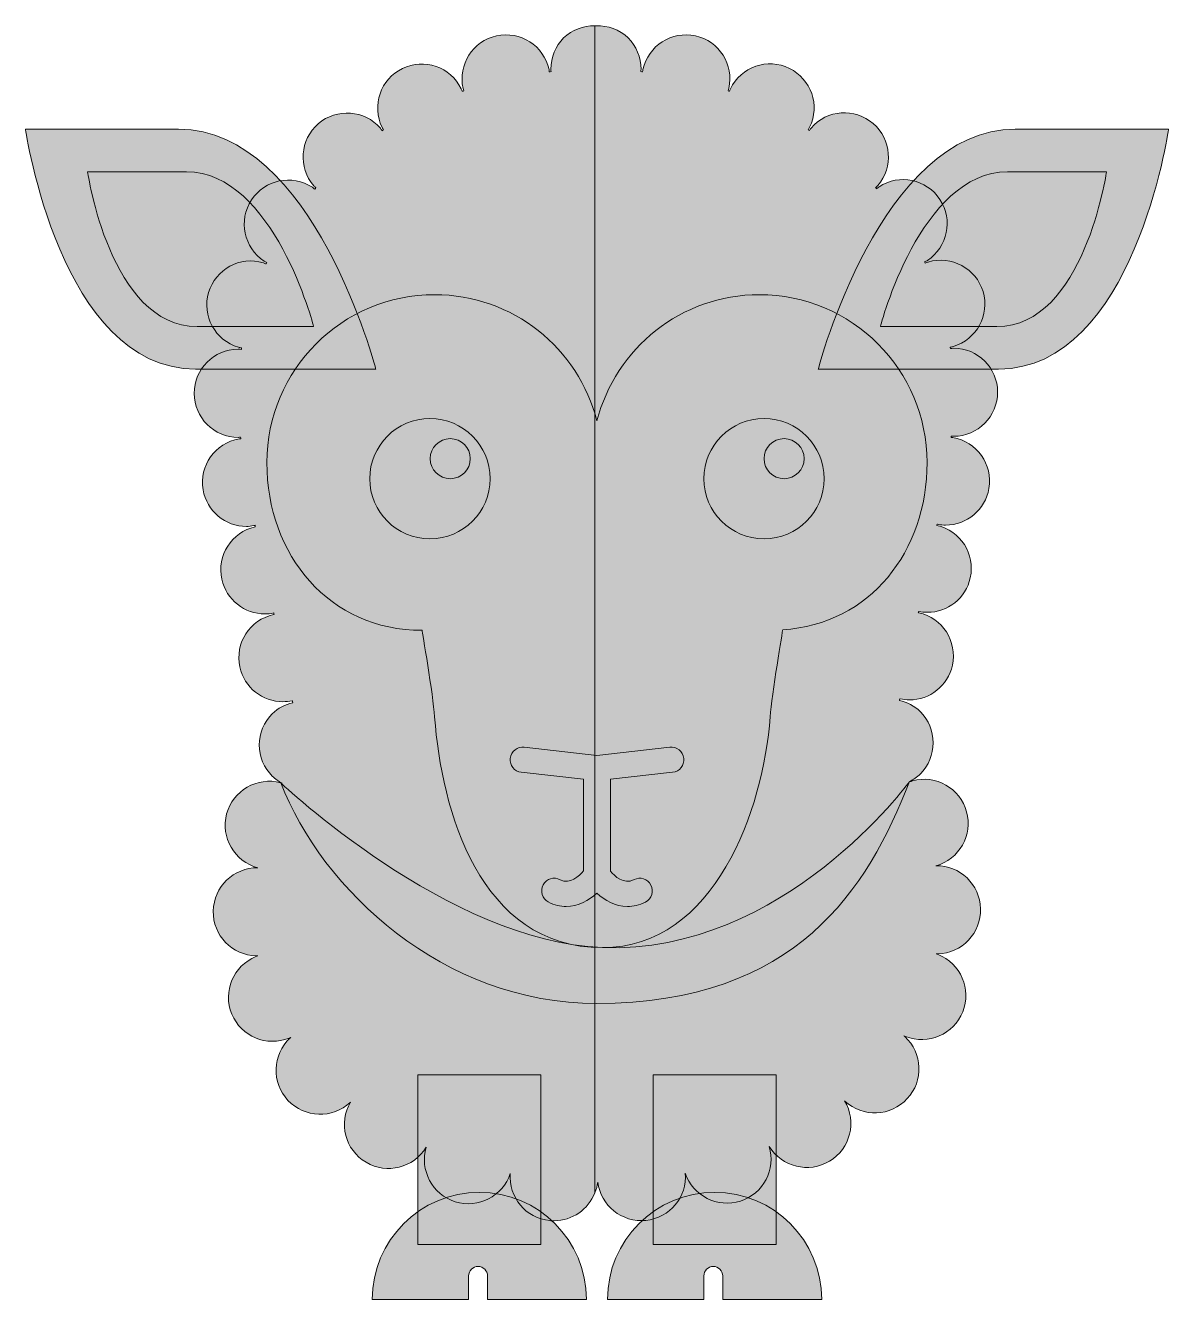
# Model space of a CAD drawing. Header units: inches. Extents: x -103 to 185, y -194 to -5.
# Drawn here: x -102.6 to -1.7, y -192.2 to -79.8 of the extents above; entities that cross this region are included whole.
import ezdxf

# ---------------------------------------------------------------- set-up
doc = ezdxf.new("R2010")
doc.units = ezdxf.units.IN
doc.header["$MEASUREMENT"] = 0
doc.layers.add('Layer 1', color=7, linetype='Continuous')

# ---------------------------------------------------------------- blocks, each defined once
blk = doc.blocks.new('block 41')
at = {"layer": 'Layer 1', "true_color": 0xf5e8e4}
h = blk.add_hatch(color=7, dxfattribs=at)
h.dxf.hatch_style = 2
edge = h.paths.add_edge_path()
edge.add_spline(control_points=[(-102.57, -88.96), (-102.57, -88.96), (-99.49, -110.12), (-87.57, -110.12), (-75.66, -110.12), (-71.65, -110.12), (-71.65, -110.12), (-71.65, -110.12), (-77.13, -88.96), (-89.05, -88.96), (-100.97, -88.96), (-102.57, -88.96), (-102.57, -88.96)], knot_values=[0, 0, 0, 0, 1, 1, 1, 2, 2, 2, 3, 3, 3, 4, 4, 4, 4], degree=3, periodic=1)
at = {"layer": 'Layer 1', "lineweight": 0}
blk.add_open_spline([(-102.57, -88.96), (-102.57, -88.96), (-99.49, -110.12), (-87.57, -110.12), (-75.66, -110.12), (-71.65, -110.12), (-71.65, -110.12), (-71.65, -110.12), (-77.13, -88.96), (-89.05, -88.96), (-100.97, -88.96), (-102.57, -88.96), (-102.57, -88.96)], degree=3, knots=[0, 0, 0, 0, 1, 1, 1, 2, 2, 2, 3, 3, 3, 4, 4, 4, 4], dxfattribs=at)
blk = doc.blocks.new('block 40')
at = {"layer": 'Layer 1'}
blk.add_blockref('block 41', (0, 0), dxfattribs=at)
blk = doc.blocks.new('block 43')
at = {"layer": 'Layer 1', "true_color": 0xd86c79}
h = blk.add_hatch(color=243, dxfattribs=at)
h.dxf.hatch_style = 2
edge = h.paths.add_edge_path()
edge.add_spline(control_points=[(-97.09, -92.71), (-97.09, -92.71), (-95.11, -106.37), (-87.41, -106.37), (-79.72, -106.37), (-77.13, -106.37), (-77.13, -106.37), (-77.13, -106.37), (-80.67, -92.71), (-88.36, -92.71), (-96.06, -92.71), (-97.09, -92.71), (-97.09, -92.71)], knot_values=[0, 0, 0, 0, 1, 1, 1, 2, 2, 2, 3, 3, 3, 4, 4, 4, 4], degree=3, periodic=1)
at = {"layer": 'Layer 1', "lineweight": 0}
blk.add_open_spline([(-97.09, -92.71), (-97.09, -92.71), (-95.11, -106.37), (-87.41, -106.37), (-79.72, -106.37), (-77.13, -106.37), (-77.13, -106.37), (-77.13, -106.37), (-80.67, -92.71), (-88.36, -92.71), (-96.06, -92.71), (-97.09, -92.71), (-97.09, -92.71)], degree=3, knots=[0, 0, 0, 0, 1, 1, 1, 2, 2, 2, 3, 3, 3, 4, 4, 4, 4], dxfattribs=at)
blk = doc.blocks.new('block 42')
at = {"layer": 'Layer 1'}
blk.add_blockref('block 43', (0, 0), dxfattribs=at)
blk = doc.blocks.new('block 39')
at = {"layer": 'Layer 1'}
for name in ['block 40', 'block 42']:
    blk.add_blockref(name, (0, 0), dxfattribs=at)
blk = doc.blocks.new('block 46')
at = {"layer": 'Layer 1', "true_color": 0xf5e8e4}
h = blk.add_hatch(color=7, dxfattribs=at)
h.dxf.hatch_style = 2
edge = h.paths.add_edge_path()
edge.add_spline(control_points=[(-1.66, -88.96), (-1.66, -88.96), (-4.74, -110.12), (-16.66, -110.12), (-28.58, -110.12), (-32.58, -110.12), (-32.58, -110.12), (-32.58, -110.12), (-27.11, -88.96), (-15.19, -88.96), (-3.27, -88.96), (-1.66, -88.96), (-1.66, -88.96)], knot_values=[0, 0, 0, 0, 1, 1, 1, 2, 2, 2, 3, 3, 3, 4, 4, 4, 4], degree=3, periodic=1)
at = {"layer": 'Layer 1', "lineweight": 0}
blk.add_open_spline([(-1.66, -88.96), (-1.66, -88.96), (-4.74, -110.12), (-16.66, -110.12), (-28.58, -110.12), (-32.58, -110.12), (-32.58, -110.12), (-32.58, -110.12), (-27.11, -88.96), (-15.19, -88.96), (-3.27, -88.96), (-1.66, -88.96), (-1.66, -88.96)], degree=3, knots=[0, 0, 0, 0, 1, 1, 1, 2, 2, 2, 3, 3, 3, 4, 4, 4, 4], dxfattribs=at)
blk = doc.blocks.new('block 45')
at = {"layer": 'Layer 1'}
blk.add_blockref('block 46', (0, 0), dxfattribs=at)
blk = doc.blocks.new('block 48')
at = {"layer": 'Layer 1', "true_color": 0xd86c79}
h = blk.add_hatch(color=243, dxfattribs=at)
h.dxf.hatch_style = 2
edge = h.paths.add_edge_path()
edge.add_spline(control_points=[(-7.14, -92.71), (-7.14, -92.71), (-9.13, -106.37), (-16.82, -106.37), (-24.52, -106.37), (-27.1, -106.37), (-27.1, -106.37), (-27.1, -106.37), (-23.57, -92.71), (-15.87, -92.71), (-8.18, -92.71), (-7.14, -92.71), (-7.14, -92.71)], knot_values=[0, 0, 0, 0, 1, 1, 1, 2, 2, 2, 3, 3, 3, 4, 4, 4, 4], degree=3, periodic=1)
at = {"layer": 'Layer 1', "lineweight": 0}
blk.add_open_spline([(-7.14, -92.71), (-7.14, -92.71), (-9.13, -106.37), (-16.82, -106.37), (-24.52, -106.37), (-27.1, -106.37), (-27.1, -106.37), (-27.1, -106.37), (-23.57, -92.71), (-15.87, -92.71), (-8.18, -92.71), (-7.14, -92.71), (-7.14, -92.71)], degree=3, knots=[0, 0, 0, 0, 1, 1, 1, 2, 2, 2, 3, 3, 3, 4, 4, 4, 4], dxfattribs=at)
blk = doc.blocks.new('block 47')
at = {"layer": 'Layer 1'}
blk.add_blockref('block 48', (0, 0), dxfattribs=at)
blk = doc.blocks.new('block 44')
at = {"layer": 'Layer 1'}
for name in ['block 45', 'block 47']:
    blk.add_blockref(name, (0, 0), dxfattribs=at)
blk = doc.blocks.new('block 38')
at = {"layer": 'Layer 1'}
for name in ['block 39', 'block 44']:
    blk.add_blockref(name, (0, 0), dxfattribs=at)
blk = doc.blocks.new('block 51')
at = {"layer": 'Layer 1', "true_color": 0xd2c5c1}
h = blk.add_hatch(color=9, dxfattribs=at)
h.dxf.hatch_style = 2
edge = h.paths.add_edge_path()
edge.add_spline(control_points=[(-55.06, -80.9), (-55.78, -81.62), (-56.19, -82.63), (-56.19, -83.65), (-56.19, -83.73), (-56.17, -83.8), (-56.17, -83.87), (-56.22, -83.88), (-56.27, -83.89), (-56.33, -83.89), (-56.34, -83.82), (-56.34, -83.75), (-56.35, -83.68), (-56.81, -81.58), (-58.89, -80.26), (-60.99, -80.72), (-63.09, -81.18), (-64.41, -83.25), (-63.94, -85.35), (-63.92, -85.43), (-63.89, -85.49), (-63.87, -85.56), (-63.92, -85.58), (-63.97, -85.6), (-64.02, -85.61), (-64.05, -85.54), (-64.07, -85.46), (-64.11, -85.39), (-65.04, -83.45), (-67.37, -82.65), (-69.29, -83.6), (-71.23, -84.53), (-72.02, -86.86), (-71.09, -88.8), (-71.05, -88.87), (-71.01, -88.94), (-70.97, -89.01), (-71.01, -89.04), (-71.04, -89.06), (-71.09, -89.09), (-71.14, -89.02), (-71.18, -88.94), (-71.24, -88.87), (-72.63, -87.25), (-75.09, -87.08), (-76.72, -88.47), (-78.34, -89.88), (-78.52, -92.33), (-77.12, -93.96), (-77.06, -94.03), (-76.99, -94.07), (-76.93, -94.14), (-76.96, -94.18), (-76.99, -94.22), (-77.03, -94.25), (-77.1, -94.2), (-77.16, -94.13), (-77.24, -94.08), (-79.04, -92.91), (-81.45, -93.4), (-82.62, -95.2), (-83.8, -97), (-83.29, -99.41), (-81.5, -100.59), (-81.42, -100.64), (-81.33, -100.68), (-81.25, -100.73), (-81.27, -100.77), (-81.29, -100.81), (-81.31, -100.85), (-81.4, -100.82), (-81.48, -100.77), (-81.57, -100.74), (-83.63, -100.13), (-85.79, -101.31), (-86.4, -103.37), (-87.01, -105.43), (-85.84, -107.58), (-83.77, -108.2), (-83.68, -108.22), (-83.59, -108.24), (-83.49, -108.26), (-83.5, -108.31), (-83.51, -108.35), (-83.51, -108.4), (-83.61, -108.39), (-83.7, -108.37), (-83.8, -108.37), (-85.95, -108.38), (-87.68, -110.13), (-87.67, -112.27), (-87.67, -114.41), (-85.93, -116.15), (-83.78, -116.15), (-83.78, -116.15), (-83.77, -116.15), (-83.77, -116.15), (-83.71, -116.15), (-83.64, -116.13), (-83.58, -116.13), (-83.57, -116.18), (-83.57, -116.22), (-83.56, -116.27), (-83.61, -116.28), (-83.66, -116.27), (-83.71, -116.28), (-85.83, -116.65), (-87.25, -118.66), (-86.89, -120.77), (-86.89, -120.77), (-86.89, -120.78), (-86.89, -120.78), (-86.56, -122.67), (-84.93, -124.01), (-83.06, -124.01), (-82.85, -124.01), (-82.63, -123.99), (-82.41, -123.94), (-82.37, -123.94), (-82.34, -123.92), (-82.3, -123.91), (-82.3, -123.96), (-82.29, -124), (-82.28, -124.05), (-84.37, -124.51), (-85.69, -126.58), (-85.24, -128.67), (-85.24, -128.67), (-85.23, -128.67), (-85.23, -128.67), (-84.84, -130.49), (-83.23, -131.73), (-81.44, -131.73), (-81.18, -131.73), (-80.92, -131.71), (-80.66, -131.65), (-80.65, -131.69), (-80.64, -131.74), (-80.63, -131.79), (-80.65, -131.79), (-80.66, -131.79), (-80.67, -131.79), (-82.77, -132.25), (-84.11, -134.31), (-83.64, -136.41), (-83.25, -138.24), (-81.64, -139.48), (-79.85, -139.48), (-79.57, -139.48), (-79.3, -139.44), (-79.02, -139.39), (-79.01, -139.39), (-79.01, -139.39), (-79, -139.39), (-78.99, -139.45), (-78.98, -139.51), (-78.97, -139.58), (-79.65, -139.73), (-80.29, -140.05), (-80.78, -140.54), (-81.52, -141.27), (-81.93, -142.28), (-81.93, -143.3), (-81.93, -144.32), (-81.52, -145.32), (-80.78, -146.04), (-80.52, -146.3), (-80.22, -146.51), (-79.9, -146.68), (-79.95, -146.67), (-79.99, -146.64), (-80.04, -146.63), (-82.12, -146.08), (-84.25, -147.32), (-84.81, -149.38), (-85.35, -151.46), (-84.13, -153.58), (-82.06, -154.14), (-84.2, -154.11), (-85.95, -155.81), (-85.99, -157.95), (-86.04, -160.09), (-84.33, -161.87), (-82.18, -161.91), (-82.15, -161.91), (-82.12, -161.91), (-82.07, -161.91), (-82.13, -161.93), (-82.18, -161.95), (-82.23, -161.97), (-84.22, -162.79), (-85.17, -165.05), (-84.36, -167.04), (-84.36, -167.04), (-84.35, -167.04), (-84.35, -167.04), (-83.54, -169.03), (-81.27, -169.97), (-79.29, -169.16), (-79.24, -169.15), (-79.2, -169.13), (-79.15, -169.11), (-79.18, -169.13), (-79.2, -169.15), (-79.22, -169.16), (-80.78, -170.64), (-80.86, -173.09), (-79.4, -174.66), (-77.93, -176.22), (-75.47, -176.3), (-73.9, -174.84), (-73.89, -174.83), (-73.88, -174.81), (-73.87, -174.81), (-74.97, -176.66), (-74.36, -179.03), (-72.5, -180.13), (-70.67, -181.22), (-68.29, -180.62), (-67.19, -178.79), (-67.8, -180.82), (-66.66, -182.98), (-64.63, -183.61), (-62.6, -184.24), (-60.44, -183.12), (-59.77, -181.11), (-59.94, -183.22), (-58.39, -185.08), (-56.28, -185.27), (-56.15, -185.29), (-56.02, -185.29), (-55.9, -185.29), (-54.3, -185.29), (-52.88, -184.28), (-52.31, -182.83), (-52.31, -182.83), (-52.31, -79.83), (-52.31, -79.83), (-53.32, -79.83), (-54.33, -80.18), (-55.06, -80.9)], knot_values=[0, 0, 0, 0, 1, 1, 1, 2, 2, 2, 3, 3, 3, 4, 4, 4, 5, 5, 5, 6, 6, 6, 7, 7, 7, 8, 8, 8, 9, 9, 9, 10, 10, 10, 11, 11, 11, 12, 12, 12, 13, 13, 13, 14, 14, 14, 15, 15, 15, 16, 16, 16, 17, 17, 17, 18, 18, 18, 19, 19, 19, 20, 20, 20, 21, 21, 21, 22, 22, 22, 23, 23, 23, 24, 24, 24, 25, 25, 25, 26, 26, 26, 27, 27, 27, 28, 28, 28, 29, 29, 29, 30, 30, 30, 31, 31, 31, 32, 32, 32, 33, 33, 33, 34, 34, 34, 35, 35, 35, 36, 36, 36, 37, 37, 37, 38, 38, 38, 39, 39, 39, 40, 40, 40, 41, 41, 41, 42, 42, 42, 43, 43, 43, 44, 44, 44, 45, 45, 45, 46, 46, 46, 47, 47, 47, 48, 48, 48, 49, 49, 49, 50, 50, 50, 51, 51, 51, 52, 52, 52, 53, 53, 53, 54, 54, 54, 55, 55, 55, 56, 56, 56, 57, 57, 57, 58, 58, 58, 59, 59, 59, 60, 60, 60, 61, 61, 61, 62, 62, 62, 63, 63, 63, 64, 64, 64, 65, 65, 65, 66, 66, 66, 67, 67, 67, 68, 68, 68, 69, 69, 69, 70, 70, 70, 71, 71, 71, 72, 72, 72, 73, 73, 73, 74, 74, 74, 75, 75, 75, 76, 76, 76, 77, 77, 77, 78, 78, 78, 79, 79, 79, 80, 80, 80, 80], degree=3, periodic=1)
at = {"layer": 'Layer 1', "lineweight": 0}
blk.add_open_spline([(-55.06, -80.9), (-55.78, -81.62), (-56.19, -82.63), (-56.19, -83.65), (-56.19, -83.73), (-56.17, -83.8), (-56.17, -83.87), (-56.22, -83.88), (-56.27, -83.89), (-56.33, -83.89), (-56.34, -83.82), (-56.34, -83.75), (-56.35, -83.68), (-56.81, -81.58), (-58.89, -80.26), (-60.99, -80.72), (-63.09, -81.18), (-64.41, -83.25), (-63.94, -85.35), (-63.92, -85.43), (-63.89, -85.49), (-63.87, -85.56), (-63.92, -85.58), (-63.97, -85.6), (-64.02, -85.61), (-64.05, -85.54), (-64.07, -85.46), (-64.11, -85.39), (-65.04, -83.45), (-67.37, -82.65), (-69.29, -83.6), (-71.23, -84.53), (-72.02, -86.86), (-71.09, -88.8), (-71.05, -88.87), (-71.01, -88.94), (-70.97, -89.01), (-71.01, -89.04), (-71.04, -89.06), (-71.09, -89.09), (-71.14, -89.02), (-71.18, -88.94), (-71.24, -88.87), (-72.63, -87.25), (-75.09, -87.08), (-76.72, -88.47), (-78.34, -89.88), (-78.52, -92.33), (-77.12, -93.96), (-77.06, -94.03), (-76.99, -94.07), (-76.93, -94.14), (-76.96, -94.18), (-76.99, -94.22), (-77.03, -94.25), (-77.1, -94.2), (-77.16, -94.13), (-77.24, -94.08), (-79.04, -92.91), (-81.45, -93.4), (-82.62, -95.2), (-83.8, -97), (-83.29, -99.41), (-81.5, -100.59), (-81.42, -100.64), (-81.33, -100.68), (-81.25, -100.73), (-81.27, -100.77), (-81.29, -100.81), (-81.31, -100.85), (-81.4, -100.82), (-81.48, -100.77), (-81.57, -100.74), (-83.63, -100.13), (-85.79, -101.31), (-86.4, -103.37), (-87.01, -105.43), (-85.84, -107.58), (-83.77, -108.2), (-83.68, -108.22), (-83.59, -108.24), (-83.49, -108.26), (-83.5, -108.31), (-83.51, -108.35), (-83.51, -108.4), (-83.61, -108.39), (-83.7, -108.37), (-83.8, -108.37), (-85.95, -108.38), (-87.68, -110.13), (-87.67, -112.27), (-87.67, -114.41), (-85.93, -116.15), (-83.78, -116.15), (-83.78, -116.15), (-83.77, -116.15), (-83.77, -116.15), (-83.71, -116.15), (-83.64, -116.13), (-83.58, -116.13), (-83.57, -116.18), (-83.57, -116.22), (-83.56, -116.27), (-83.61, -116.28), (-83.66, -116.27), (-83.71, -116.28), (-85.83, -116.65), (-87.25, -118.66), (-86.89, -120.77), (-86.89, -120.77), (-86.89, -120.78), (-86.89, -120.78), (-86.56, -122.67), (-84.93, -124.01), (-83.06, -124.01), (-82.85, -124.01), (-82.63, -123.99), (-82.41, -123.94), (-82.37, -123.94), (-82.34, -123.92), (-82.3, -123.91), (-82.3, -123.96), (-82.29, -124), (-82.28, -124.05), (-84.37, -124.51), (-85.69, -126.58), (-85.24, -128.67), (-85.24, -128.67), (-85.23, -128.67), (-85.23, -128.67), (-84.84, -130.49), (-83.23, -131.73), (-81.44, -131.73), (-81.18, -131.73), (-80.92, -131.71), (-80.66, -131.65), (-80.65, -131.69), (-80.64, -131.74), (-80.63, -131.79), (-80.65, -131.79), (-80.66, -131.79), (-80.67, -131.79), (-82.77, -132.25), (-84.11, -134.31), (-83.64, -136.41), (-83.25, -138.24), (-81.64, -139.48), (-79.85, -139.48), (-79.57, -139.48), (-79.3, -139.44), (-79.02, -139.39), (-79.01, -139.39), (-79.01, -139.39), (-79, -139.39), (-78.99, -139.45), (-78.98, -139.51), (-78.97, -139.58), (-79.65, -139.73), (-80.29, -140.05), (-80.78, -140.54), (-81.52, -141.27), (-81.93, -142.28), (-81.93, -143.3), (-81.93, -144.32), (-81.52, -145.32), (-80.78, -146.04), (-80.52, -146.3), (-80.22, -146.51), (-79.9, -146.68), (-79.95, -146.67), (-79.99, -146.64), (-80.04, -146.63), (-82.12, -146.08), (-84.25, -147.32), (-84.81, -149.38), (-85.35, -151.46), (-84.13, -153.58), (-82.06, -154.14), (-84.2, -154.11), (-85.95, -155.81), (-85.99, -157.95), (-86.04, -160.09), (-84.33, -161.87), (-82.18, -161.91), (-82.15, -161.91), (-82.12, -161.91), (-82.07, -161.91), (-82.13, -161.93), (-82.18, -161.95), (-82.23, -161.97), (-84.22, -162.79), (-85.17, -165.05), (-84.36, -167.04), (-84.36, -167.04), (-84.35, -167.04), (-84.35, -167.04), (-83.54, -169.03), (-81.27, -169.97), (-79.29, -169.16), (-79.24, -169.15), (-79.2, -169.13), (-79.15, -169.11), (-79.18, -169.13), (-79.2, -169.15), (-79.22, -169.16), (-80.78, -170.64), (-80.86, -173.09), (-79.4, -174.66), (-77.93, -176.22), (-75.47, -176.3), (-73.9, -174.84), (-73.89, -174.83), (-73.88, -174.81), (-73.87, -174.81), (-74.97, -176.66), (-74.36, -179.03), (-72.5, -180.13), (-70.67, -181.22), (-68.29, -180.62), (-67.19, -178.79), (-67.8, -180.82), (-66.66, -182.98), (-64.63, -183.61), (-62.6, -184.24), (-60.44, -183.12), (-59.77, -181.11), (-59.94, -183.22), (-58.39, -185.08), (-56.28, -185.27), (-56.15, -185.29), (-56.02, -185.29), (-55.9, -185.29), (-54.3, -185.29), (-52.88, -184.28), (-52.31, -182.83), (-52.31, -182.83), (-52.31, -79.83), (-52.31, -79.83), (-53.32, -79.83), (-54.33, -80.18), (-55.06, -80.9)], degree=3, knots=[0, 0, 0, 0, 1, 1, 1, 2, 2, 2, 3, 3, 3, 4, 4, 4, 5, 5, 5, 6, 6, 6, 7, 7, 7, 8, 8, 8, 9, 9, 9, 10, 10, 10, 11, 11, 11, 12, 12, 12, 13, 13, 13, 14, 14, 14, 15, 15, 15, 16, 16, 16, 17, 17, 17, 18, 18, 18, 19, 19, 19, 20, 20, 20, 21, 21, 21, 22, 22, 22, 23, 23, 23, 24, 24, 24, 25, 25, 25, 26, 26, 26, 27, 27, 27, 28, 28, 28, 29, 29, 29, 30, 30, 30, 31, 31, 31, 32, 32, 32, 33, 33, 33, 34, 34, 34, 35, 35, 35, 36, 36, 36, 37, 37, 37, 38, 38, 38, 39, 39, 39, 40, 40, 40, 41, 41, 41, 42, 42, 42, 43, 43, 43, 44, 44, 44, 45, 45, 45, 46, 46, 46, 47, 47, 47, 48, 48, 48, 49, 49, 49, 50, 50, 50, 51, 51, 51, 52, 52, 52, 53, 53, 53, 54, 54, 54, 55, 55, 55, 56, 56, 56, 57, 57, 57, 58, 58, 58, 59, 59, 59, 60, 60, 60, 61, 61, 61, 62, 62, 62, 63, 63, 63, 64, 64, 64, 65, 65, 65, 66, 66, 66, 67, 67, 67, 68, 68, 68, 69, 69, 69, 70, 70, 70, 71, 71, 71, 72, 72, 72, 73, 73, 73, 74, 74, 74, 75, 75, 75, 76, 76, 76, 77, 77, 77, 78, 78, 78, 79, 79, 79, 80, 80, 80, 80], dxfattribs=at)
blk = doc.blocks.new('block 50')
at = {"layer": 'Layer 1'}
blk.add_blockref('block 51', (0, 0), dxfattribs=at)
blk = doc.blocks.new('block 53')
at = {"layer": 'Layer 1', "true_color": 0xf5e8e4}
h = blk.add_hatch(color=7, dxfattribs=at)
h.dxf.hatch_style = 2
edge = h.paths.add_edge_path()
edge.add_spline(control_points=[(-47.8, -185.25), (-45.69, -185.04), (-44.15, -183.19), (-44.32, -181.09), (-43.64, -183.09), (-41.48, -184.19), (-39.45, -183.55), (-37.43, -182.91), (-36.3, -180.75), (-36.91, -178.72), (-35.8, -180.54), (-33.42, -181.13), (-31.59, -180.03), (-29.76, -178.93), (-29.16, -176.55), (-30.26, -174.7), (-30.25, -174.71), (-30.24, -174.73), (-30.23, -174.74), (-28.65, -176.19), (-26.18, -176.09), (-24.73, -174.51), (-23.27, -172.94), (-23.37, -170.48), (-24.95, -169.03), (-24.97, -169.01), (-24.99, -168.98), (-25.03, -168.96), (-24.97, -168.98), (-24.93, -169), (-24.88, -169.02), (-22.88, -169.81), (-20.63, -168.84), (-19.83, -166.84), (-19.04, -164.85), (-20.02, -162.59), (-22.01, -161.79), (-22.06, -161.77), (-22.12, -161.75), (-22.18, -161.73), (-22.13, -161.73), (-22.09, -161.73), (-22.04, -161.73), (-19.89, -161.68), (-18.2, -159.89), (-18.25, -157.75), (-18.31, -155.61), (-20.07, -153.92), (-22.2, -153.96), (-20.13, -153.38), (-18.92, -151.25), (-19.49, -149.19), (-20.05, -147.12), (-22.2, -145.9), (-24.26, -146.46), (-24.35, -146.49), (-24.43, -146.53), (-24.52, -146.56), (-24.52, -146.55), (-24.53, -146.54), (-24.53, -146.53), (-24.19, -146.35), (-23.85, -146.13), (-23.57, -145.85), (-22.85, -145.13), (-22.44, -144.13), (-22.44, -143.1), (-22.44, -142.08), (-22.85, -141.08), (-23.57, -140.36), (-24.08, -139.85), (-24.73, -139.53), (-25.42, -139.38), (-25.41, -139.35), (-25.4, -139.32), (-25.4, -139.29), (-25.4, -139.29), (-25.4, -139.27), (-25.39, -139.23), (-25.38, -139.23), (-25.37, -139.23), (-25.36, -139.23), (-25.08, -139.29), (-24.81, -139.32), (-24.54, -139.32), (-22.75, -139.32), (-21.14, -138.08), (-20.74, -136.26), (-20.3, -134.16), (-21.62, -132.08), (-23.72, -131.63), (-23.73, -131.62), (-23.74, -131.62), (-23.76, -131.62), (-23.76, -131.61), (-23.75, -131.59), (-23.75, -131.58), (-23.74, -131.56), (-23.74, -131.54), (-23.74, -131.51), (-23.48, -131.57), (-23.21, -131.59), (-22.95, -131.59), (-21.17, -131.59), (-19.56, -130.36), (-19.16, -128.54), (-18.71, -126.45), (-20.03, -124.38), (-22.12, -123.92), (-22.11, -123.88), (-22.1, -123.84), (-22.1, -123.8), (-22.06, -123.81), (-22.03, -123.82), (-22, -123.83), (-21.77, -123.88), (-21.56, -123.89), (-21.34, -123.89), (-19.48, -123.89), (-17.83, -122.54), (-17.52, -120.66), (-17.16, -118.54), (-18.59, -116.52), (-20.7, -116.17), (-20.75, -116.16), (-20.8, -116.17), (-20.85, -116.16), (-20.85, -116.12), (-20.84, -116.08), (-20.84, -116.04), (-20.77, -116.04), (-20.7, -116.06), (-20.63, -116.06), (-18.49, -116.05), (-16.75, -114.3), (-16.75, -112.16), (-16.75, -110.02), (-18.5, -108.27), (-20.64, -108.29), (-20.74, -108.29), (-20.83, -108.31), (-20.92, -108.31), (-20.93, -108.27), (-20.93, -108.23), (-20.94, -108.19), (-20.85, -108.17), (-20.75, -108.16), (-20.66, -108.13), (-18.6, -107.51), (-17.43, -105.34), (-18.04, -103.29), (-18.66, -101.23), (-20.83, -100.07), (-22.88, -100.68), (-22.98, -100.71), (-23.06, -100.75), (-23.15, -100.79), (-23.17, -100.75), (-23.18, -100.71), (-23.2, -100.67), (-23.12, -100.63), (-23.03, -100.59), (-22.95, -100.53), (-21.16, -99.36), (-20.66, -96.95), (-21.84, -95.16), (-23.02, -93.36), (-25.43, -92.86), (-27.22, -94.04), (-27.29, -94.09), (-27.36, -94.16), (-27.43, -94.21), (-27.46, -94.18), (-27.49, -94.14), (-27.52, -94.11), (-27.46, -94.04), (-27.38, -94), (-27.33, -93.93), (-25.93, -92.3), (-26.11, -89.85), (-27.74, -88.45), (-29.36, -87.05), (-31.81, -87.23), (-33.21, -88.85), (-33.27, -88.92), (-33.31, -89), (-33.37, -89.07), (-33.4, -89.05), (-33.44, -89.02), (-33.47, -89), (-33.43, -88.93), (-33.38, -88.86), (-33.35, -88.78), (-32.4, -86.85), (-33.21, -84.53), (-35.13, -83.59), (-37.07, -82.64), (-39.4, -83.45), (-40.34, -85.39), (-40.38, -85.46), (-40.39, -85.53), (-40.42, -85.61), (-40.46, -85.59), (-40.5, -85.58), (-40.54, -85.57), (-40.52, -85.49), (-40.49, -85.43), (-40.48, -85.35), (-40.01, -83.25), (-41.33, -81.18), (-43.43, -80.72), (-45.53, -80.26), (-47.59, -81.58), (-48.06, -83.68), (-48.07, -83.75), (-48.07, -83.82), (-48.09, -83.89), (-48.14, -83.89), (-48.2, -83.88), (-48.25, -83.87), (-48.25, -83.8), (-48.23, -83.73), (-48.23, -83.65), (-48.23, -82.63), (-48.65, -81.62), (-49.37, -80.9), (-50.12, -80.16), (-51.17, -79.8), (-52.21, -79.83), (-52.24, -79.82), (-52.27, -79.83), (-52.31, -79.83), (-52.31, -79.83), (-52.31, -182.83), (-52.31, -182.83), (-52.18, -182.52), (-52.09, -182.21), (-52.05, -181.87), (-51.79, -183.95), (-49.92, -185.46), (-47.8, -185.25)], knot_values=[0, 0, 0, 0, 1, 1, 1, 2, 2, 2, 3, 3, 3, 4, 4, 4, 5, 5, 5, 6, 6, 6, 7, 7, 7, 8, 8, 8, 9, 9, 9, 10, 10, 10, 11, 11, 11, 12, 12, 12, 13, 13, 13, 14, 14, 14, 15, 15, 15, 16, 16, 16, 17, 17, 17, 18, 18, 18, 19, 19, 19, 20, 20, 20, 21, 21, 21, 22, 22, 22, 23, 23, 23, 24, 24, 24, 25, 25, 25, 26, 26, 26, 27, 27, 27, 28, 28, 28, 29, 29, 29, 30, 30, 30, 31, 31, 31, 32, 32, 32, 33, 33, 33, 34, 34, 34, 35, 35, 35, 36, 36, 36, 37, 37, 37, 38, 38, 38, 39, 39, 39, 40, 40, 40, 41, 41, 41, 42, 42, 42, 43, 43, 43, 44, 44, 44, 45, 45, 45, 46, 46, 46, 47, 47, 47, 48, 48, 48, 49, 49, 49, 50, 50, 50, 51, 51, 51, 52, 52, 52, 53, 53, 53, 54, 54, 54, 55, 55, 55, 56, 56, 56, 57, 57, 57, 58, 58, 58, 59, 59, 59, 60, 60, 60, 61, 61, 61, 62, 62, 62, 63, 63, 63, 64, 64, 64, 65, 65, 65, 66, 66, 66, 67, 67, 67, 68, 68, 68, 69, 69, 69, 70, 70, 70, 71, 71, 71, 72, 72, 72, 73, 73, 73, 74, 74, 74, 75, 75, 75, 76, 76, 76, 77, 77, 77, 78, 78, 78, 79, 79, 79, 80, 80, 80, 80], degree=3, periodic=1)
at = {"layer": 'Layer 1', "lineweight": 0}
blk.add_open_spline([(-47.8, -185.25), (-45.69, -185.04), (-44.15, -183.19), (-44.32, -181.09), (-43.64, -183.09), (-41.48, -184.19), (-39.45, -183.55), (-37.43, -182.91), (-36.3, -180.75), (-36.91, -178.72), (-35.8, -180.54), (-33.42, -181.13), (-31.59, -180.03), (-29.76, -178.93), (-29.16, -176.55), (-30.26, -174.7), (-30.25, -174.71), (-30.24, -174.73), (-30.23, -174.74), (-28.65, -176.19), (-26.18, -176.09), (-24.73, -174.51), (-23.27, -172.94), (-23.37, -170.48), (-24.95, -169.03), (-24.97, -169.01), (-24.99, -168.98), (-25.03, -168.96), (-24.97, -168.98), (-24.93, -169), (-24.88, -169.02), (-22.88, -169.81), (-20.63, -168.84), (-19.83, -166.84), (-19.04, -164.85), (-20.02, -162.59), (-22.01, -161.79), (-22.06, -161.77), (-22.12, -161.75), (-22.18, -161.73), (-22.13, -161.73), (-22.09, -161.73), (-22.04, -161.73), (-19.89, -161.68), (-18.2, -159.89), (-18.25, -157.75), (-18.31, -155.61), (-20.07, -153.92), (-22.2, -153.96), (-20.13, -153.38), (-18.92, -151.25), (-19.49, -149.19), (-20.05, -147.12), (-22.2, -145.9), (-24.26, -146.46), (-24.35, -146.49), (-24.43, -146.53), (-24.52, -146.56), (-24.52, -146.55), (-24.53, -146.54), (-24.53, -146.53), (-24.19, -146.35), (-23.85, -146.13), (-23.57, -145.85), (-22.85, -145.13), (-22.44, -144.13), (-22.44, -143.1), (-22.44, -142.08), (-22.85, -141.08), (-23.57, -140.36), (-24.08, -139.85), (-24.73, -139.53), (-25.42, -139.38), (-25.41, -139.35), (-25.4, -139.32), (-25.4, -139.29), (-25.4, -139.29), (-25.4, -139.27), (-25.39, -139.23), (-25.38, -139.23), (-25.37, -139.23), (-25.36, -139.23), (-25.08, -139.29), (-24.81, -139.32), (-24.54, -139.32), (-22.75, -139.32), (-21.14, -138.08), (-20.74, -136.26), (-20.3, -134.16), (-21.62, -132.08), (-23.72, -131.63), (-23.73, -131.62), (-23.74, -131.62), (-23.76, -131.62), (-23.76, -131.61), (-23.75, -131.59), (-23.75, -131.58), (-23.74, -131.56), (-23.74, -131.54), (-23.74, -131.51), (-23.48, -131.57), (-23.21, -131.59), (-22.95, -131.59), (-21.17, -131.59), (-19.56, -130.36), (-19.16, -128.54), (-18.71, -126.45), (-20.03, -124.38), (-22.12, -123.92), (-22.11, -123.88), (-22.1, -123.84), (-22.1, -123.8), (-22.06, -123.81), (-22.03, -123.82), (-22, -123.83), (-21.77, -123.88), (-21.56, -123.89), (-21.34, -123.89), (-19.48, -123.89), (-17.83, -122.54), (-17.52, -120.66), (-17.16, -118.54), (-18.59, -116.52), (-20.7, -116.17), (-20.75, -116.16), (-20.8, -116.17), (-20.85, -116.16), (-20.85, -116.12), (-20.84, -116.08), (-20.84, -116.04), (-20.77, -116.04), (-20.7, -116.06), (-20.63, -116.06), (-18.49, -116.05), (-16.75, -114.3), (-16.75, -112.16), (-16.75, -110.02), (-18.5, -108.27), (-20.64, -108.29), (-20.74, -108.29), (-20.83, -108.31), (-20.92, -108.31), (-20.93, -108.27), (-20.93, -108.23), (-20.94, -108.19), (-20.85, -108.17), (-20.75, -108.16), (-20.66, -108.13), (-18.6, -107.51), (-17.43, -105.34), (-18.04, -103.29), (-18.66, -101.23), (-20.83, -100.07), (-22.88, -100.68), (-22.98, -100.71), (-23.06, -100.75), (-23.15, -100.79), (-23.17, -100.75), (-23.18, -100.71), (-23.2, -100.67), (-23.12, -100.63), (-23.03, -100.59), (-22.95, -100.53), (-21.16, -99.36), (-20.66, -96.95), (-21.84, -95.16), (-23.02, -93.36), (-25.43, -92.86), (-27.22, -94.04), (-27.29, -94.09), (-27.36, -94.16), (-27.43, -94.21), (-27.46, -94.18), (-27.49, -94.14), (-27.52, -94.11), (-27.46, -94.04), (-27.38, -94), (-27.33, -93.93), (-25.93, -92.3), (-26.11, -89.85), (-27.74, -88.45), (-29.36, -87.05), (-31.81, -87.23), (-33.21, -88.85), (-33.27, -88.92), (-33.31, -89), (-33.37, -89.07), (-33.4, -89.05), (-33.44, -89.02), (-33.47, -89), (-33.43, -88.93), (-33.38, -88.86), (-33.35, -88.78), (-32.4, -86.85), (-33.21, -84.53), (-35.13, -83.59), (-37.07, -82.64), (-39.4, -83.45), (-40.34, -85.39), (-40.38, -85.46), (-40.39, -85.53), (-40.42, -85.61), (-40.46, -85.59), (-40.5, -85.58), (-40.54, -85.57), (-40.52, -85.49), (-40.49, -85.43), (-40.48, -85.35), (-40.01, -83.25), (-41.33, -81.18), (-43.43, -80.72), (-45.53, -80.26), (-47.59, -81.58), (-48.06, -83.68), (-48.07, -83.75), (-48.07, -83.82), (-48.09, -83.89), (-48.14, -83.89), (-48.2, -83.88), (-48.25, -83.87), (-48.25, -83.8), (-48.23, -83.73), (-48.23, -83.65), (-48.23, -82.63), (-48.65, -81.62), (-49.37, -80.9), (-50.12, -80.16), (-51.17, -79.8), (-52.21, -79.83), (-52.24, -79.82), (-52.27, -79.83), (-52.31, -79.83), (-52.31, -79.83), (-52.31, -182.83), (-52.31, -182.83), (-52.18, -182.52), (-52.09, -182.21), (-52.05, -181.87), (-51.79, -183.95), (-49.92, -185.46), (-47.8, -185.25)], degree=3, knots=[0, 0, 0, 0, 1, 1, 1, 2, 2, 2, 3, 3, 3, 4, 4, 4, 5, 5, 5, 6, 6, 6, 7, 7, 7, 8, 8, 8, 9, 9, 9, 10, 10, 10, 11, 11, 11, 12, 12, 12, 13, 13, 13, 14, 14, 14, 15, 15, 15, 16, 16, 16, 17, 17, 17, 18, 18, 18, 19, 19, 19, 20, 20, 20, 21, 21, 21, 22, 22, 22, 23, 23, 23, 24, 24, 24, 25, 25, 25, 26, 26, 26, 27, 27, 27, 28, 28, 28, 29, 29, 29, 30, 30, 30, 31, 31, 31, 32, 32, 32, 33, 33, 33, 34, 34, 34, 35, 35, 35, 36, 36, 36, 37, 37, 37, 38, 38, 38, 39, 39, 39, 40, 40, 40, 41, 41, 41, 42, 42, 42, 43, 43, 43, 44, 44, 44, 45, 45, 45, 46, 46, 46, 47, 47, 47, 48, 48, 48, 49, 49, 49, 50, 50, 50, 51, 51, 51, 52, 52, 52, 53, 53, 53, 54, 54, 54, 55, 55, 55, 56, 56, 56, 57, 57, 57, 58, 58, 58, 59, 59, 59, 60, 60, 60, 61, 61, 61, 62, 62, 62, 63, 63, 63, 64, 64, 64, 65, 65, 65, 66, 66, 66, 67, 67, 67, 68, 68, 68, 69, 69, 69, 70, 70, 70, 71, 71, 71, 72, 72, 72, 73, 73, 73, 74, 74, 74, 75, 75, 75, 76, 76, 76, 77, 77, 77, 78, 78, 78, 79, 79, 79, 80, 80, 80, 80], dxfattribs=at)
blk = doc.blocks.new('block 52')
at = {"layer": 'Layer 1'}
blk.add_blockref('block 53', (0, 0), dxfattribs=at)
blk = doc.blocks.new('block 49')
at = {"layer": 'Layer 1'}
for name in ['block 52', 'block 50']:
    blk.add_blockref(name, (0, 0), dxfattribs=at)
blk = doc.blocks.new('block 56')
at = {"layer": 'Layer 1', "true_color": 0xd2c5c1}
h = blk.add_hatch(color=9, dxfattribs=at)
h.dxf.hatch_style = 2
h.paths.add_polyline_path([(-57.07, -187.38), (-67.93, -187.38), (-67.93, -172.41), (-57.07, -172.41)])
at = {"layer": 'Layer 1', "lineweight": 0}
blk.add_lwpolyline([(-57.07, -187.38), (-67.93, -187.38), (-67.93, -172.41), (-57.07, -172.41), (-57.07, -187.38)], dxfattribs=at)
blk = doc.blocks.new('block 55')
at = {"layer": 'Layer 1'}
blk.add_blockref('block 56', (0, 0), dxfattribs=at)
blk = doc.blocks.new('block 58')
at = {"layer": 'Layer 1', "true_color": 0xf5e8e4}
h = blk.add_hatch(color=7, dxfattribs=at)
h.dxf.hatch_style = 2
h.paths.add_polyline_path([(-36.3, -187.38), (-47.16, -187.38), (-47.16, -172.41), (-36.3, -172.41)])
at = {"layer": 'Layer 1', "lineweight": 0}
blk.add_lwpolyline([(-36.3, -187.38), (-47.16, -187.38), (-47.16, -172.41), (-36.3, -172.41), (-36.3, -187.38)], dxfattribs=at)
blk = doc.blocks.new('block 57')
at = {"layer": 'Layer 1'}
blk.add_blockref('block 58', (0, 0), dxfattribs=at)
blk = doc.blocks.new('block 61')
at = {"layer": 'Layer 1', "true_color": 0xd86c79}
h = blk.add_hatch(color=243, dxfattribs=at)
h.dxf.hatch_style = 2
edge = h.paths.add_edge_path()
edge.add_spline(control_points=[(-62.62, -189.32), (-62.16, -189.32), (-61.78, -189.7), (-61.78, -190.16), (-61.78, -190.16), (-61.78, -192.24), (-61.78, -192.24), (-61.78, -192.24), (-53.05, -192.24), (-53.05, -192.24), (-53.05, -187.01), (-57.28, -182.78), (-62.5, -182.78), (-67.72, -182.78), (-71.96, -187.01), (-71.96, -192.24), (-71.96, -192.24), (-63.45, -192.24), (-63.45, -192.24), (-63.45, -192.24), (-63.45, -190.16), (-63.45, -190.16), (-63.45, -189.7), (-63.08, -189.32), (-62.62, -189.32)], knot_values=[0, 0, 0, 0, 1, 1, 1, 2, 2, 2, 3, 3, 3, 4, 4, 4, 5, 5, 5, 6, 6, 6, 7, 7, 7, 8, 8, 8, 8], degree=3, periodic=1)
at = {"layer": 'Layer 1', "lineweight": 0}
blk.add_open_spline([(-62.62, -189.32), (-62.16, -189.32), (-61.78, -189.7), (-61.78, -190.16), (-61.78, -190.16), (-61.78, -192.24), (-61.78, -192.24), (-61.78, -192.24), (-53.05, -192.24), (-53.05, -192.24), (-53.05, -187.01), (-57.28, -182.78), (-62.5, -182.78), (-67.72, -182.78), (-71.96, -187.01), (-71.96, -192.24), (-71.96, -192.24), (-63.45, -192.24), (-63.45, -192.24), (-63.45, -192.24), (-63.45, -190.16), (-63.45, -190.16), (-63.45, -189.7), (-63.08, -189.32), (-62.62, -189.32)], degree=3, knots=[0, 0, 0, 0, 1, 1, 1, 2, 2, 2, 3, 3, 3, 4, 4, 4, 5, 5, 5, 6, 6, 6, 7, 7, 7, 8, 8, 8, 8], dxfattribs=at)
blk = doc.blocks.new('block 60')
at = {"layer": 'Layer 1'}
blk.add_blockref('block 61', (0, 0), dxfattribs=at)
blk = doc.blocks.new('block 59')
at = {"layer": 'Layer 1'}
blk.add_blockref('block 60', (0, 0), dxfattribs=at)
blk = doc.blocks.new('block 64')
at = {"layer": 'Layer 1', "true_color": 0xd86c79}
h = blk.add_hatch(color=243, dxfattribs=at)
h.dxf.hatch_style = 2
edge = h.paths.add_edge_path()
edge.add_spline(control_points=[(-41.85, -189.32), (-41.39, -189.32), (-41.02, -189.7), (-41.02, -190.16), (-41.02, -190.16), (-41.02, -192.24), (-41.02, -192.24), (-41.02, -192.24), (-32.28, -192.24), (-32.28, -192.24), (-32.28, -187.01), (-36.51, -182.78), (-41.73, -182.78), (-46.95, -182.78), (-51.19, -187.01), (-51.19, -192.24), (-51.19, -192.24), (-42.68, -192.24), (-42.68, -192.24), (-42.68, -192.24), (-42.68, -190.16), (-42.68, -190.16), (-42.68, -189.7), (-42.31, -189.32), (-41.85, -189.32)], knot_values=[0, 0, 0, 0, 1, 1, 1, 2, 2, 2, 3, 3, 3, 4, 4, 4, 5, 5, 5, 6, 6, 6, 7, 7, 7, 8, 8, 8, 8], degree=3, periodic=1)
at = {"layer": 'Layer 1', "lineweight": 0}
blk.add_open_spline([(-41.85, -189.32), (-41.39, -189.32), (-41.02, -189.7), (-41.02, -190.16), (-41.02, -190.16), (-41.02, -192.24), (-41.02, -192.24), (-41.02, -192.24), (-32.28, -192.24), (-32.28, -192.24), (-32.28, -187.01), (-36.51, -182.78), (-41.73, -182.78), (-46.95, -182.78), (-51.19, -187.01), (-51.19, -192.24), (-51.19, -192.24), (-42.68, -192.24), (-42.68, -192.24), (-42.68, -192.24), (-42.68, -190.16), (-42.68, -190.16), (-42.68, -189.7), (-42.31, -189.32), (-41.85, -189.32)], degree=3, knots=[0, 0, 0, 0, 1, 1, 1, 2, 2, 2, 3, 3, 3, 4, 4, 4, 5, 5, 5, 6, 6, 6, 7, 7, 7, 8, 8, 8, 8], dxfattribs=at)
blk = doc.blocks.new('block 63')
at = {"layer": 'Layer 1'}
blk.add_blockref('block 64', (0, 0), dxfattribs=at)
blk = doc.blocks.new('block 62')
at = {"layer": 'Layer 1'}
blk.add_blockref('block 63', (0, 0), dxfattribs=at)
blk = doc.blocks.new('block 54')
at = {"layer": 'Layer 1'}
for name in ['block 55', 'block 57', 'block 59', 'block 62']:
    blk.add_blockref(name, (0, 0), dxfattribs=at)
blk = doc.blocks.new('block 67')
at = {"layer": 'Layer 1', "true_color": 0xd2c5c1}
h = blk.add_hatch(color=9, dxfattribs=at)
h.dxf.hatch_style = 2
edge = h.paths.add_edge_path()
edge.add_spline(control_points=[(-52.12, -166.11), (-34.53, -166.11), (-28.2, -155.98), (-24.53, -146.53), (-24.53, -146.53), (-35.6, -161.76), (-51.64, -161.18), (-65.24, -160.69), (-80.04, -146.63), (-80.04, -146.63), (-76.38, -156.08), (-65.73, -166.11), (-52.12, -166.11)], knot_values=[0, 0, 0, 0, 1, 1, 1, 2, 2, 2, 3, 3, 3, 4, 4, 4, 4], degree=3, periodic=1)
at = {"layer": 'Layer 1', "lineweight": 0}
blk.add_open_spline([(-52.12, -166.11), (-34.53, -166.11), (-28.2, -155.98), (-24.53, -146.53), (-24.53, -146.53), (-35.6, -161.76), (-51.64, -161.18), (-65.24, -160.69), (-80.04, -146.63), (-80.04, -146.63), (-76.38, -156.08), (-65.73, -166.11), (-52.12, -166.11)], degree=3, knots=[0, 0, 0, 0, 1, 1, 1, 2, 2, 2, 3, 3, 3, 4, 4, 4, 4], dxfattribs=at)
blk = doc.blocks.new('block 66')
at = {"layer": 'Layer 1'}
blk.add_blockref('block 67', (0, 0), dxfattribs=at)
blk = doc.blocks.new('block 65')
at = {"layer": 'Layer 1'}
blk.add_blockref('block 66', (0, 0), dxfattribs=at)
blk = doc.blocks.new('block 70')
at = {"layer": 'Layer 1', "true_color": 0xf5c799}
h = blk.add_hatch(color=31, dxfattribs=at)
h.dxf.hatch_style = 2
edge = h.paths.add_edge_path()
edge.add_spline(control_points=[(-22.98, -118.37), (-22.98, -110.19), (-29.61, -103.56), (-37.79, -103.56), (-44.69, -103.56), (-50.48, -108.3), (-52.12, -114.7), (-53.75, -108.3), (-59.54, -103.56), (-66.45, -103.56), (-74.63, -103.56), (-81.26, -110.19), (-81.26, -118.37), (-81.26, -126.55), (-75.74, -133.18), (-67.56, -133.18), (-67.56, -133.18), (-66.59, -138.89), (-66.45, -140.82), (-65.86, -148.98), (-62.5, -161.18), (-51.64, -161.18), (-41.73, -161.18), (-37.42, -148.98), (-36.83, -140.82), (-36.69, -138.88), (-35.72, -133.13), (-35.72, -133.13), (-27.99, -132.63), (-22.98, -126.22), (-22.98, -118.37)], knot_values=[0, 0, 0, 0, 1, 1, 1, 2, 2, 2, 3, 3, 3, 4, 4, 4, 5, 5, 5, 6, 6, 6, 7, 7, 7, 8, 8, 8, 9, 9, 9, 10, 10, 10, 10], degree=3, periodic=1)
at = {"layer": 'Layer 1', "lineweight": 0}
blk.add_open_spline([(-22.98, -118.37), (-22.98, -110.19), (-29.61, -103.56), (-37.79, -103.56), (-44.69, -103.56), (-50.48, -108.3), (-52.12, -114.7), (-53.75, -108.3), (-59.54, -103.56), (-66.45, -103.56), (-74.63, -103.56), (-81.26, -110.19), (-81.26, -118.37), (-81.26, -126.55), (-75.74, -133.18), (-67.56, -133.18), (-67.56, -133.18), (-66.59, -138.89), (-66.45, -140.82), (-65.86, -148.98), (-62.5, -161.18), (-51.64, -161.18), (-41.73, -161.18), (-37.42, -148.98), (-36.83, -140.82), (-36.69, -138.88), (-35.72, -133.13), (-35.72, -133.13), (-27.99, -132.63), (-22.98, -126.22), (-22.98, -118.37)], degree=3, knots=[0, 0, 0, 0, 1, 1, 1, 2, 2, 2, 3, 3, 3, 4, 4, 4, 5, 5, 5, 6, 6, 6, 7, 7, 7, 8, 8, 8, 9, 9, 9, 10, 10, 10, 10], dxfattribs=at)
blk = doc.blocks.new('block 69')
at = {"layer": 'Layer 1'}
blk.add_blockref('block 70', (0, 0), dxfattribs=at)
blk = doc.blocks.new('block 74')
at = {"layer": 'Layer 1', "true_color": 0x401712}
h = blk.add_hatch(color=28, dxfattribs=at)
h.dxf.hatch_style = 2
edge = h.paths.add_edge_path()
edge.add_spline(control_points=[(-61.55, -119.8), (-61.55, -122.73), (-63.93, -125.11), (-66.86, -125.11), (-69.8, -125.11), (-72.18, -122.73), (-72.18, -119.8), (-72.18, -116.87), (-69.8, -114.49), (-66.86, -114.49), (-63.93, -114.49), (-61.55, -116.87), (-61.55, -119.8)], knot_values=[0, 0, 0, 0, 1, 1, 1, 2, 2, 2, 3, 3, 3, 4, 4, 4, 4], degree=3, periodic=1)
at = {"layer": 'Layer 1', "lineweight": 0}
blk.add_open_spline([(-61.55, -119.8), (-61.55, -122.73), (-63.93, -125.11), (-66.86, -125.11), (-69.8, -125.11), (-72.18, -122.73), (-72.18, -119.8), (-72.18, -116.87), (-69.8, -114.49), (-66.86, -114.49), (-63.93, -114.49), (-61.55, -116.87), (-61.55, -119.8)], degree=3, knots=[0, 0, 0, 0, 1, 1, 1, 2, 2, 2, 3, 3, 3, 4, 4, 4, 4], dxfattribs=at)
blk = doc.blocks.new('block 73')
at = {"layer": 'Layer 1'}
blk.add_blockref('block 74', (0, 0), dxfattribs=at)
blk = doc.blocks.new('block 72')
at = {"layer": 'Layer 1'}
blk.add_blockref('block 73', (0, 0), dxfattribs=at)
blk = doc.blocks.new('block 77')
at = {"layer": 'Layer 1', "true_color": 0x401712}
h = blk.add_hatch(color=28, dxfattribs=at)
h.dxf.hatch_style = 2
edge = h.paths.add_edge_path()
edge.add_spline(control_points=[(-32.06, -119.8), (-32.06, -122.73), (-34.44, -125.11), (-37.37, -125.11), (-40.3, -125.11), (-42.68, -122.73), (-42.68, -119.8), (-42.68, -116.87), (-40.3, -114.49), (-37.37, -114.49), (-34.44, -114.49), (-32.06, -116.87), (-32.06, -119.8)], knot_values=[0, 0, 0, 0, 1, 1, 1, 2, 2, 2, 3, 3, 3, 4, 4, 4, 4], degree=3, periodic=1)
at = {"layer": 'Layer 1', "lineweight": 0}
blk.add_open_spline([(-32.06, -119.8), (-32.06, -122.73), (-34.44, -125.11), (-37.37, -125.11), (-40.3, -125.11), (-42.68, -122.73), (-42.68, -119.8), (-42.68, -116.87), (-40.3, -114.49), (-37.37, -114.49), (-34.44, -114.49), (-32.06, -116.87), (-32.06, -119.8)], degree=3, knots=[0, 0, 0, 0, 1, 1, 1, 2, 2, 2, 3, 3, 3, 4, 4, 4, 4], dxfattribs=at)
blk = doc.blocks.new('block 76')
at = {"layer": 'Layer 1'}
blk.add_blockref('block 77', (0, 0), dxfattribs=at)
blk = doc.blocks.new('block 75')
at = {"layer": 'Layer 1'}
blk.add_blockref('block 76', (0, 0), dxfattribs=at)
blk = doc.blocks.new('block 79')
at = {"layer": 'Layer 1', "lineweight": 0}
blk.add_open_spline([(-63.3, -118.03), (-63.3, -119.01), (-64.09, -119.8), (-65.07, -119.8), (-66.05, -119.8), (-66.84, -119.01), (-66.84, -118.03), (-66.84, -117.05), (-66.05, -116.26), (-65.07, -116.26), (-64.09, -116.26), (-63.3, -117.05), (-63.3, -118.03)], degree=3, knots=[0, 0, 0, 0, 1, 1, 1, 2, 2, 2, 3, 3, 3, 4, 4, 4, 4], dxfattribs=at)
blk = doc.blocks.new('block 78')
at = {"layer": 'Layer 1'}
blk.add_blockref('block 79', (0, 0), dxfattribs=at)
blk = doc.blocks.new('block 81')
at = {"layer": 'Layer 1', "lineweight": 0}
blk.add_open_spline([(-33.83, -118.03), (-33.83, -119.01), (-34.62, -119.8), (-35.6, -119.8), (-36.58, -119.8), (-37.37, -119.01), (-37.37, -118.03), (-37.37, -117.05), (-36.58, -116.26), (-35.6, -116.26), (-34.62, -116.26), (-33.83, -117.05), (-33.83, -118.03)], degree=3, knots=[0, 0, 0, 0, 1, 1, 1, 2, 2, 2, 3, 3, 3, 4, 4, 4, 4], dxfattribs=at)
blk = doc.blocks.new('block 80')
at = {"layer": 'Layer 1'}
blk.add_blockref('block 81', (0, 0), dxfattribs=at)
blk = doc.blocks.new('block 71')
at = {"layer": 'Layer 1'}
for name in ['block 72', 'block 75', 'block 78', 'block 80']:
    blk.add_blockref(name, (0, 0), dxfattribs=at)
blk = doc.blocks.new('block 68')
at = {"layer": 'Layer 1'}
for name in ['block 69', 'block 71']:
    blk.add_blockref(name, (0, 0), dxfattribs=at)
blk = doc.blocks.new('block 83')
at = {"layer": 'Layer 1', "true_color": 0xf19d9f}
h = blk.add_hatch(color=241, dxfattribs=at)
h.dxf.hatch_style = 2
edge = h.paths.add_edge_path()
edge.add_spline(control_points=[(-45.69, -143.5), (-45.69, -143.5), (-52.12, -144.23), (-52.12, -144.23), (-52.12, -144.23), (-58.54, -143.5), (-58.54, -143.5), (-59.14, -143.42), (-59.7, -143.87), (-59.77, -144.48), (-59.84, -145.09), (-59.4, -145.64), (-58.8, -145.71), (-58.8, -145.71), (-53.3, -146.33), (-53.3, -146.33), (-53.3, -146.33), (-53.3, -154.41), (-53.3, -154.41), (-53.67, -154.84), (-54.51, -155.65), (-55.37, -155.19), (-55.91, -154.9), (-56.58, -155.1), (-56.87, -155.64), (-57.16, -156.18), (-56.96, -156.86), (-56.42, -157.15), (-55.88, -157.44), (-55.34, -157.56), (-54.84, -157.56), (-53.77, -157.56), (-52.82, -157.01), (-52.13, -156.38), (-51.45, -157.01), (-50.51, -157.56), (-49.43, -157.56), (-48.92, -157.56), (-48.39, -157.44), (-47.83, -157.16), (-47.29, -156.87), (-47.08, -156.2), (-47.36, -155.66), (-47.64, -155.11), (-48.31, -154.9), (-48.85, -155.18), (-49.77, -155.66), (-50.58, -154.86), (-50.93, -154.42), (-50.93, -154.42), (-50.93, -146.33), (-50.93, -146.33), (-50.93, -146.33), (-45.44, -145.71), (-45.44, -145.71), (-44.83, -145.64), (-44.4, -145.09), (-44.46, -144.48), (-44.53, -143.87), (-45.09, -143.42), (-45.69, -143.5)], knot_values=[0, 0, 0, 0, 1, 1, 1, 2, 2, 2, 3, 3, 3, 4, 4, 4, 5, 5, 5, 6, 6, 6, 7, 7, 7, 8, 8, 8, 9, 9, 9, 10, 10, 10, 11, 11, 11, 12, 12, 12, 13, 13, 13, 14, 14, 14, 15, 15, 15, 16, 16, 16, 17, 17, 17, 18, 18, 18, 19, 19, 19, 20, 20, 20, 20], degree=3, periodic=1)
at = {"layer": 'Layer 1', "lineweight": 0}
blk.add_open_spline([(-45.69, -143.5), (-45.69, -143.5), (-52.12, -144.23), (-52.12, -144.23), (-52.12, -144.23), (-58.54, -143.5), (-58.54, -143.5), (-59.14, -143.42), (-59.7, -143.87), (-59.77, -144.48), (-59.84, -145.09), (-59.4, -145.64), (-58.8, -145.71), (-58.8, -145.71), (-53.3, -146.33), (-53.3, -146.33), (-53.3, -146.33), (-53.3, -154.41), (-53.3, -154.41), (-53.67, -154.84), (-54.51, -155.65), (-55.37, -155.19), (-55.91, -154.9), (-56.58, -155.1), (-56.87, -155.64), (-57.16, -156.18), (-56.96, -156.86), (-56.42, -157.15), (-55.88, -157.44), (-55.34, -157.56), (-54.84, -157.56), (-53.77, -157.56), (-52.82, -157.01), (-52.13, -156.38), (-51.45, -157.01), (-50.51, -157.56), (-49.43, -157.56), (-48.92, -157.56), (-48.39, -157.44), (-47.83, -157.16), (-47.29, -156.87), (-47.08, -156.2), (-47.36, -155.66), (-47.64, -155.11), (-48.31, -154.9), (-48.85, -155.18), (-49.77, -155.66), (-50.58, -154.86), (-50.93, -154.42), (-50.93, -154.42), (-50.93, -146.33), (-50.93, -146.33), (-50.93, -146.33), (-45.44, -145.71), (-45.44, -145.71), (-44.83, -145.64), (-44.4, -145.09), (-44.46, -144.48), (-44.53, -143.87), (-45.09, -143.42), (-45.69, -143.5)], degree=3, knots=[0, 0, 0, 0, 1, 1, 1, 2, 2, 2, 3, 3, 3, 4, 4, 4, 5, 5, 5, 6, 6, 6, 7, 7, 7, 8, 8, 8, 9, 9, 9, 10, 10, 10, 11, 11, 11, 12, 12, 12, 13, 13, 13, 14, 14, 14, 15, 15, 15, 16, 16, 16, 17, 17, 17, 18, 18, 18, 19, 19, 19, 20, 20, 20, 20], dxfattribs=at)
blk = doc.blocks.new('block 82')
at = {"layer": 'Layer 1'}
blk.add_blockref('block 83', (0, 0), dxfattribs=at)
blk = doc.blocks.new('block 37')
at = {"layer": 'Layer 1'}
for name in ['block 49', 'block 38', 'block 68', 'block 82', 'block 65', 'block 54']:
    blk.add_blockref(name, (0, 0), dxfattribs=at)

msp = doc.modelspace()

# ---------------------------------------------------------------- block references
at = {"layer": 'Layer 1'}
msp.add_blockref('block 37', (0, 0), dxfattribs=at)

doc.saveas('drawing.dxf')
